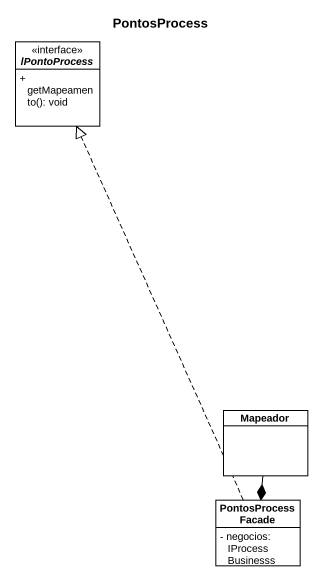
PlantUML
@startuml
title PontosProcess
hide circle
hide empty members
skinparam classAttributeIconSize 0
interface lPontoProcess <<interface>> {
  + getMapeamento(): void
}
class Mapeador
class PontosProcessFacade {
  - negocios: IProcessBusinesss
}
Mapeador --* PontosProcessFacade
PontosProcessFacade .up.|> lPontoProcess
@enduml
